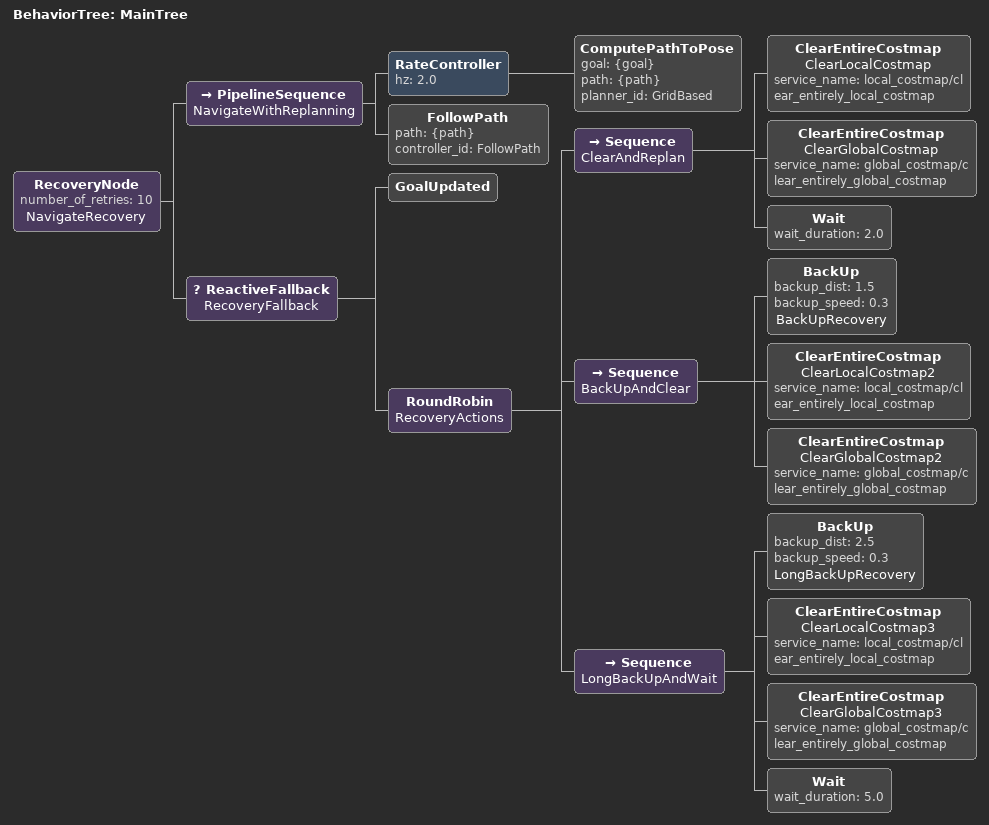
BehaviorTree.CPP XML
<root BTCPP_format="4" main_tree_to_execute="MainTree">
  <BehaviorTree ID="MainTree">
    <RecoveryNode number_of_retries="10" name="NavigateRecovery">

      <!-- Ana Navigasyon Döngüsü -->
      <!-- Replanning hızını artırarak engellere daha hızlı tepki ver -->
      <PipelineSequence name="NavigateWithReplanning">
        <RateController hz="2.0">
          <ComputePathToPose goal="{goal}" path="{path}" planner_id="GridBased"/>
        </RateController>
        <FollowPath path="{path}" controller_id="FollowPath"/>
      </PipelineSequence>

      <!-- Araç Sıkıştığında Devreye Giren Kurtarma (Recovery) Senaryosu -->
      <ReactiveFallback name="RecoveryFallback">
        <GoalUpdated/>
        <RoundRobin name="RecoveryActions">

          <!-- Strateji 1: Costmap temizle ve yeniden planla -->
          <Sequence name="ClearAndReplan">
            <ClearEntireCostmap name="ClearLocalCostmap" service_name="local_costmap/clear_entirely_local_costmap"/>
            <ClearEntireCostmap name="ClearGlobalCostmap" service_name="global_costmap/clear_entirely_global_costmap"/>
            <Wait wait_duration="2.0"/>
          </Sequence>

          <!-- Strateji 2: Geri git, costmap temizle -->
          <Sequence name="BackUpAndClear">
            <BackUp backup_dist="1.5" backup_speed="0.3" name="BackUpRecovery"/>
            <ClearEntireCostmap name="ClearLocalCostmap2" service_name="local_costmap/clear_entirely_local_costmap"/>
            <ClearEntireCostmap name="ClearGlobalCostmap2" service_name="global_costmap/clear_entirely_global_costmap"/>
          </Sequence>

          <!-- Strateji 3: Daha fazla geri git ve bekle -->
          <Sequence name="LongBackUpAndWait">
            <BackUp backup_dist="2.5" backup_speed="0.3" name="LongBackUpRecovery"/>
            <ClearEntireCostmap name="ClearLocalCostmap3" service_name="local_costmap/clear_entirely_local_costmap"/>
            <ClearEntireCostmap name="ClearGlobalCostmap3" service_name="global_costmap/clear_entirely_global_costmap"/>
            <Wait wait_duration="5.0"/>
          </Sequence>

        </RoundRobin>
      </ReactiveFallback>

    </RecoveryNode>
  </BehaviorTree>
</root>
